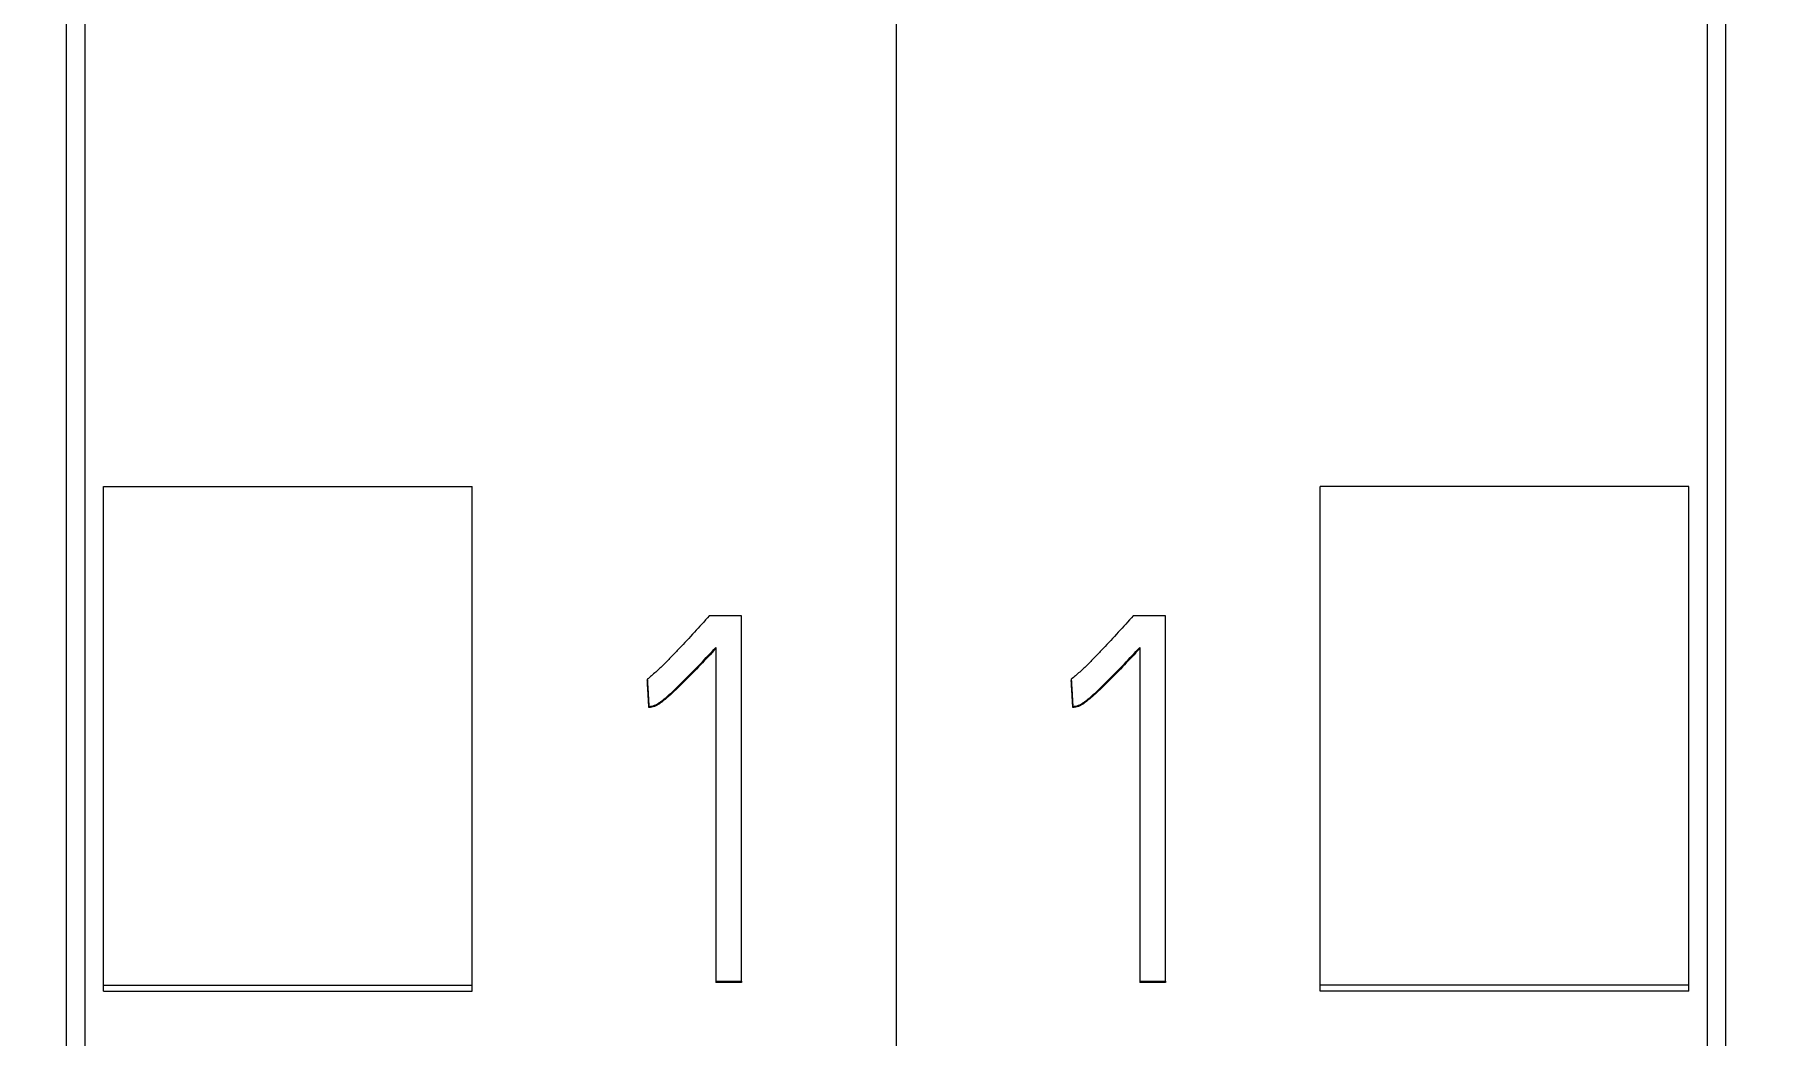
# Model space of a CAD drawing. Header units: millimetres. Extents: x 1359 to 3577, y 1333 to 3557.
# Drawn here: x 2745.7 to 2755.07, y 3029.26 to 3034.69 of the extents above; entities that cross this region are included whole.
import ezdxf

# ---------------------------------------------------------------- set-up
doc = ezdxf.new("R2010")
doc.units = ezdxf.units.MM
doc.layers.add('000-PI-Oprema', color=30, linetype='Continuous', lineweight=5)
doc.layers.add('002-PI-Kabelska kanalica', color=150, linetype='Continuous')
doc.styles.get("Standard").update_dxf_attribs({"font": 'arial.ttf'})
doc.dimstyles.new('ISO-25', dxfattribs={"dimtxt": 2.5, "dimasz": 2.5, "dimexe": 1.25, "dimexo": 0.625, "dimtad": 1, "dimtxsty": 'Standard', "dimcen": 2.5, "dimadec": 0, "dimazin": 0, "dimtfac": 1, "dimtmove": 0, "dimatfit": 3, "dimfxl": 1, "dimarcsym": 0})

# ---------------------------------------------------------------- blocks, each defined once
blk = doc.blocks.new('S7-1500 DI HF - 6ES7521-1BL00-0AB0')
at = {"layer": '000-PI-Oprema', "color": 0, "linetype": 'ByBlock', "lineweight": 0}
for p, q in [((0, 134.6805), (0, 21.2624)), ((34.8, 134.6805), (34.8, 21.2624)), ((4.4, 132.4), (4.4, 23.5849)), ((30.4, 23.5849), (30.4, 132.4)), ((2.3, 122.981), (2.3, 125.6844)), ((4.3, 125.6844), (2.3, 125.6844)), ((4.3, 122.981), (4.3, 125.6844)), ((30.5, 122.981), (30.5, 125.6844)), ((30.5, 125.6844), (32.5, 125.6844)), ((32.5, 122.981), (32.5, 125.6844)), ((1.461, 124.9839), (1.2862, 124.9839)), ((1.461, 123.0019), (1.461, 124.9839)), ((33.961, 124.9839), (33.7862, 124.9839)), ((33.961, 123.0019), (33.961, 124.9839)), ((1.3223, 124.8127), (1.3223, 123.0019)), ((33.8223, 124.8127), (33.8223, 123.0019)), ((0.9502, 124.6394), (0.9502, 124.6332)), ((33.4502, 124.6394), (33.4502, 124.6332)), ((0.9589, 124.4925), (0.9589, 124.4864)), ((33.4589, 124.4925), (33.4589, 124.4864)), ((1.3223, 123.0019), (1.461, 123.0019)), ((1.3223, 123.0019), (1.3223, 122.9957)), ((1.461, 122.9957), (1.3223, 122.9957)), ((1.461, 123.0019), (1.461, 122.9957)), ((33.8223, 123.0019), (33.961, 123.0019)), ((33.8223, 123.0019), (33.8223, 122.9957)), ((33.961, 122.9957), (33.8223, 122.9957)), ((33.961, 123.0019), (33.961, 122.9957)), ((2.3, 122.9486), (2.3, 122.981)), ((4.3, 122.981), (2.3, 122.981)), ((4.3, 122.9486), (2.3, 122.9486)), ((4.3, 122.9486), (4.3, 122.981)), ((30.5, 122.9486), (30.5, 122.981)), ((30.5, 122.981), (32.5, 122.981)), ((30.5, 122.9486), (32.5, 122.9486)), ((32.5, 122.9486), (32.5, 122.981))]:
    blk.add_line(p, q, dxfattribs=at)
for points, knots in [([(4.5, 132.5858), (4.5, 129.5418), (4.5, 119.9719), (4.5, 105.8018), (4.5, 91.2353), (4.5, 77.0253), (4.5, 62.7312), (4.5, 47.2448), (4.5, 34.6052), (4.5, 26.6402), (4.5, 23.2994)], [0, 0, 0, 0, 0.083934, 0.263736, 0.389889, 0.484142, 0.653794, 0.78188, 0.908517, 1, 1, 1, 1]), ([(30.3, 23.2994), (30.3, 26.6402), (30.3, 34.6052), (30.3, 47.2448), (30.3, 62.7312), (30.3, 77.0253), (30.3, 91.2353), (30.3, 105.8018), (30.3, 119.9719), (30.3, 129.5418), (30.3, 132.5858)], [0, 0, 0, 0, 0.091483, 0.21812, 0.346206, 0.515858, 0.610111, 0.736264, 0.916066, 1, 1, 1, 1]), ([(1.2862, 124.9839), (1.2595, 124.9539), (1.2326, 124.9242), (1.1783, 124.8651), (1.1509, 124.8357), (1.1096, 124.792), (1.0957, 124.7774), (1.068, 124.7485), (1.0539, 124.7341), (1.0254, 124.706), (1.0108, 124.6922), (0.9809, 124.6654), (0.9657, 124.6523), (0.9502, 124.6394)], [0, 0, 0, 0, 0.25, 0.25, 0.5, 0.5, 0.625, 0.625, 0.75, 0.75, 0.875, 0.875, 1, 1, 1, 1]), ([(33.7862, 124.9839), (33.7595, 124.9539), (33.7326, 124.9242), (33.6783, 124.8651), (33.6509, 124.8357), (33.6096, 124.792), (33.5957, 124.7774), (33.568, 124.7485), (33.5539, 124.7341), (33.5254, 124.706), (33.5108, 124.6922), (33.4809, 124.6654), (33.4657, 124.6523), (33.4502, 124.6394)], [0, 0, 0, 0, 0.25, 0.25, 0.5, 0.5, 0.625, 0.625, 0.75, 0.75, 0.875, 0.875, 1, 1, 1, 1]), ([(0.9589, 124.4925), (0.9642, 124.4926), (0.9692, 124.4934), (0.9793, 124.4955), (0.9843, 124.4967), (0.994, 124.5002), (0.9986, 124.5025), (1.0075, 124.5076), (1.0118, 124.5104), (1.0244, 124.5191), (1.0326, 124.5254), (1.0485, 124.5382), (1.0563, 124.5448), (1.0793, 124.565), (1.0943, 124.5789), (1.1238, 124.6071), (1.1384, 124.6214), (1.1817, 124.6647), (1.2101, 124.694), (1.2665, 124.7531), (1.2944, 124.7829), (1.3223, 124.8127)], [0, 0, 0, 0, 0.03125, 0.03125, 0.0625, 0.0625, 0.09375, 0.09375, 0.125, 0.125, 0.1875, 0.1875, 0.25, 0.25, 0.375, 0.375, 0.5, 0.5, 0.75, 0.75, 1, 1, 1, 1]), ([(1.3223, 124.8066), (1.2944, 124.7767), (1.2664, 124.7469), (1.2101, 124.6878), (1.1817, 124.6585), (1.1383, 124.6151), (1.1237, 124.6008), (1.0942, 124.5726), (1.0792, 124.5587), (1.0561, 124.5385), (1.0484, 124.5319), (1.0324, 124.5191), (1.0243, 124.5129), (1.0117, 124.5041), (1.0074, 124.5013), (0.9985, 124.4963), (0.994, 124.494), (0.9844, 124.4905), (0.9793, 124.4893), (0.9692, 124.4872), (0.9641, 124.4864), (0.9589, 124.4864)], [0, 0, 0, 0, 0.25, 0.25, 0.5, 0.5, 0.625, 0.625, 0.75, 0.75, 0.8125, 0.8125, 0.875, 0.875, 0.90625, 0.90625, 0.9375, 0.9375, 0.96875, 0.96875, 1, 1, 1, 1]), ([(33.4589, 124.4925), (33.4642, 124.4926), (33.4692, 124.4934), (33.4793, 124.4955), (33.4843, 124.4967), (33.494, 124.5002), (33.4986, 124.5025), (33.5075, 124.5076), (33.5118, 124.5104), (33.5244, 124.5191), (33.5326, 124.5254), (33.5485, 124.5382), (33.5563, 124.5448), (33.5793, 124.565), (33.5943, 124.5789), (33.6238, 124.6071), (33.6384, 124.6214), (33.6817, 124.6647), (33.7101, 124.694), (33.7665, 124.7531), (33.7944, 124.7829), (33.8223, 124.8127)], [0, 0, 0, 0, 0.03125, 0.03125, 0.0625, 0.0625, 0.09375, 0.09375, 0.125, 0.125, 0.1875, 0.1875, 0.25, 0.25, 0.375, 0.375, 0.5, 0.5, 0.75, 0.75, 1, 1, 1, 1]), ([(33.8223, 124.8066), (33.7944, 124.7767), (33.7664, 124.7469), (33.7101, 124.6878), (33.6817, 124.6585), (33.6383, 124.6151), (33.6237, 124.6008), (33.5942, 124.5726), (33.5792, 124.5587), (33.5561, 124.5385), (33.5484, 124.5319), (33.5324, 124.5191), (33.5243, 124.5129), (33.5117, 124.5041), (33.5074, 124.5013), (33.4985, 124.4963), (33.494, 124.494), (33.4844, 124.4905), (33.4793, 124.4893), (33.4692, 124.4872), (33.4641, 124.4864), (33.4589, 124.4864)], [0, 0, 0, 0, 0.25, 0.25, 0.5, 0.5, 0.625, 0.625, 0.75, 0.75, 0.8125, 0.8125, 0.875, 0.875, 0.90625, 0.90625, 0.9375, 0.9375, 0.96875, 0.96875, 1, 1, 1, 1])]:
    blk.add_open_spline(points, degree=3, knots=knots, dxfattribs=at)
for points, weights in [([(0.9502, 124.6394), (0.9546, 124.566), (0.9589, 124.4925)], [0.500000022096, 0.499999977904, 0.500000022096]), ([(0.9589, 124.4864), (0.9546, 124.5598), (0.9502, 124.6332)], [0.499999993416, 0.500000006584, 0.499999993416]), ([(33.4502, 124.6394), (33.4546, 124.566), (33.4589, 124.4925)], [0.499999997999, 0.500000002001, 0.499999997999]), ([(33.4589, 124.4864), (33.4546, 124.5598), (33.4502, 124.6332)], [0.499999993743, 0.500000006257, 0.499999993743])]:
    blk.add_rational_spline(points, weights, degree=2, dxfattribs=at)
blk = doc.blocks.new('*D109')
at = {"color": 0, "lineweight": -2, "transparency": 16777216}
for p, q in [((2541.5713, 2980.678), (2541.5713, 3096.864)), ((2889.5713, 2980.678), (2889.5713, 3096.864)), ((2544.0713, 3095.614), (2887.0713, 3095.614))]:
    blk.add_line(p, q, dxfattribs=at)
at = {"color": 0, "transparency": 16777216}
for points in [[(2544.0713, 3096.0306), (2544.0713, 3095.1973), (2541.5713, 3095.614)], [(2887.0713, 3096.0306), (2887.0713, 3095.1973), (2889.5713, 3095.614)]]:
    blk.add_solid(points, dxfattribs=at)
at = {"layer": 'Defpoints', "color": 0, "transparency": 16777216}
for p in [(2889.5713, 3095.614), (2541.5713, 2980.053), (2889.5713, 2980.053)]:
    blk.add_point(p, dxfattribs=at)
at = {"color": 0, "transparency": 16777216, "insert": (2715.5713, 3097.5163), "char_height": 2.5, "attachment_point": 5}
blk.add_mtext('348', dxfattribs=at)

msp = doc.modelspace()

# ---------------------------------------------------------------- block references
at = {"layer": '002-PI-Kabelska kanalica', "color": 0, "linetype": 'ByBlock', "lineweight": 0}
for p in [(2715.5713, 2906.5563), (2750.3713, 2906.5563)]:
    msp.add_blockref('S7-1500 DI HF - 6ES7521-1BL00-0AB0', p, dxfattribs=at)

# ---------------------------------------------------------------- dimensions: what is measured, and where the dimension line sits
dim = msp.add_linear_dim(base=(2889.5713, 3095.614), p1=(2541.5713, 2980.053), p2=(2889.5713, 2980.053), dimstyle='ISO-25')
dim.commit()
dim.dimension.update_dxf_attribs({"geometry": '*D109', "text_midpoint": (2715.5713, 3097.5163)})

doc.saveas('drawing.dxf')
